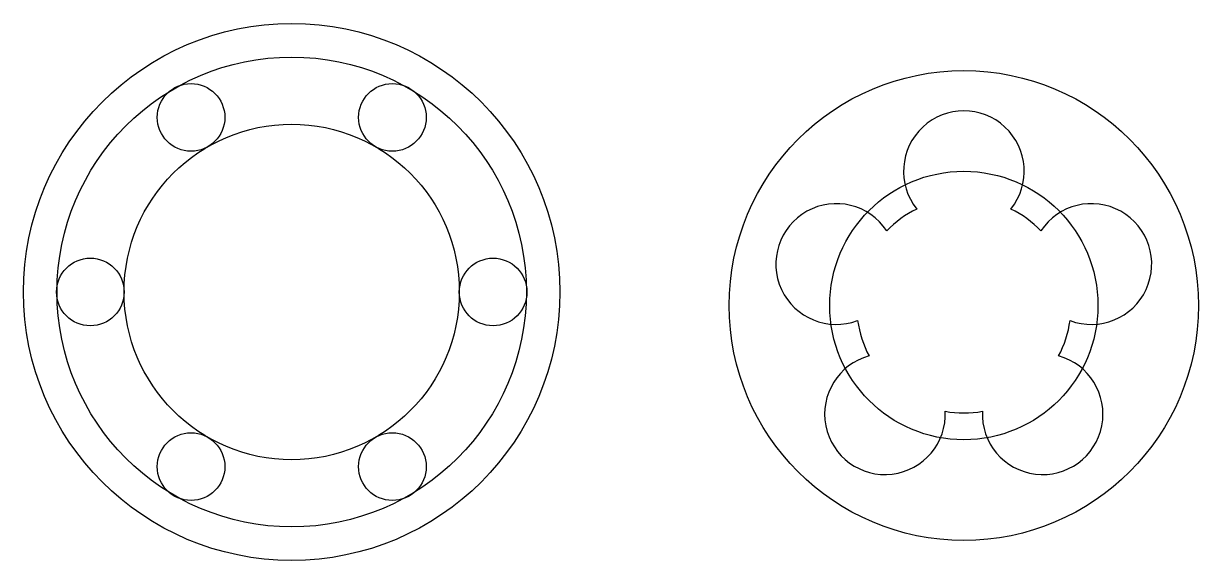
# Model space of a CAD drawing. Header units: millimetres. Extents: x 2360 to 5156, y 2011 to 4102.
# Drawn here: x 2360.1 to 2535.4, y 2011.1 to 2091.1 of the extents above; entities outside this region: 1.
import ezdxf

# ---------------------------------------------------------------- set-up
doc = ezdxf.new("R2010")
doc.units = ezdxf.units.MM

# ---------------------------------------------------------------- blocks, each defined once
blk = doc.blocks.new('*U2')
blk.add_circle((0, 0), 5.04)
blk = doc.blocks.new('*U3')
at = {"color": 0, "linetype": 'ByBlock', "lineweight": -2, "transparency": 16777216}
for p, rotation in [((2575.53, 2066.69), 299.9999999999999), ((2605.56, 2066.69), 239.9999999999999), ((2620.58, 2040.68), 180), ((2575.53, 2014.66), 59.99999999999999), ((2605.56, 2014.66), 120)]:
    blk.add_blockref('*U2', p, dxfattribs=dict(at, rotation=rotation))
blk.add_blockref('*U2', (2560.51, 2040.68), dxfattribs=at)

msp = doc.modelspace()

# ---------------------------------------------------------------- linework, layer by layer
for centre, radius in [((5150.77, 4097.12), 5.04), ((2400.12, 2051.13), 40), ((2400.12, 2051.13), 35), ((2500.37, 2049.11), 35), ((2400.12, 2051.13), 25), ((2500.37, 2049.11), 20)]:
    msp.add_circle(centre, radius)
for centre, radius, start, end in [((2500.37, 2069.11), 9, 321.3178, 218.6822), ((2481.34, 2055.29), 9, 33.3178, 290.6822), ((2500.37, 2049.11), 16, 116.0466, 135.9534), ((2500.37, 2049.11), 16, 44.0466, 63.9534), ((2519.39, 2055.29), 9, 249.3178, 146.6822), ((2500.37, 2049.11), 16, 188.0466, 207.9534), ((2500.37, 2049.11), 16, 332.0466, 351.9534), ((2488.61, 2032.93), 9, 105.3178, 2.6822), ((2512.12, 2032.93), 9, 177.3178, 74.6822), ((2500.37, 2049.11), 16, 260.0466, 279.9534)]:
    msp.add_arc(centre, radius, start, end)

# ---------------------------------------------------------------- block references
msp.add_blockref('*U3', (-190.42, 10.45))

doc.saveas('drawing.dxf')
